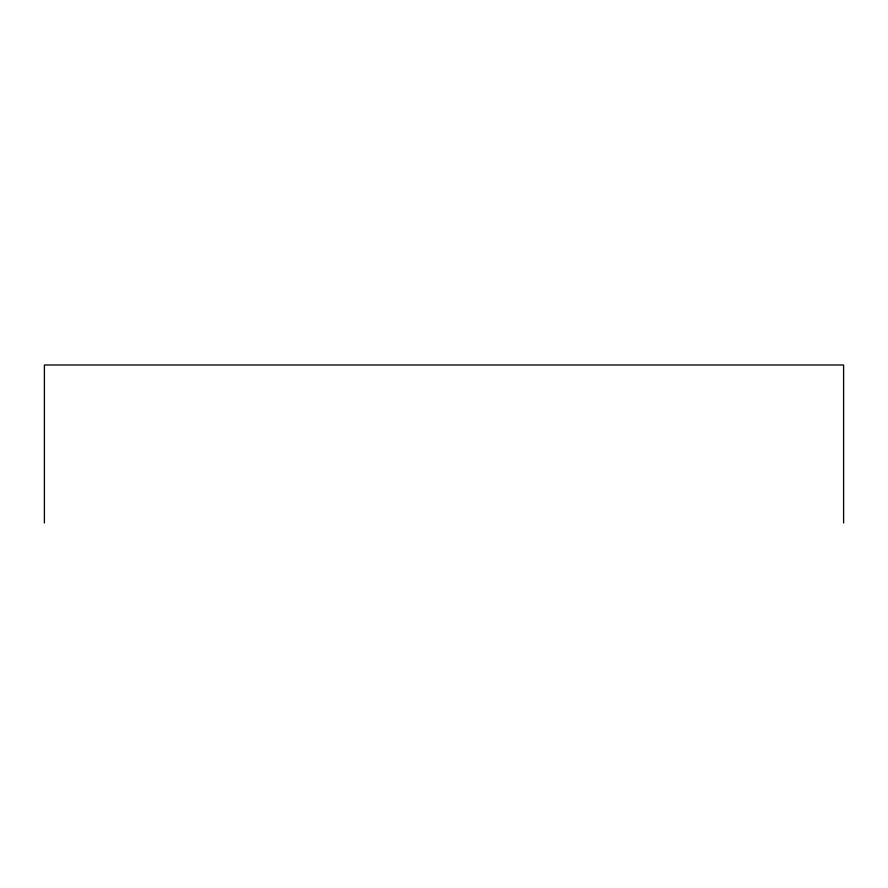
<?xml version="1.0" encoding="UTF-8"?>
<svg xmlns="http://www.w3.org/2000/svg" width="888" height="888" viewBox="0 0 888 888"><rect width="100%" height="100%" fill="white"/><g stroke="black" fill="none" stroke-linecap="round" stroke-linejoin="round"><path stroke-width="1.33" d="M843.6 523.01L843.6 364.99L44.4 364.99L44.4 523.01"/></g></svg>
